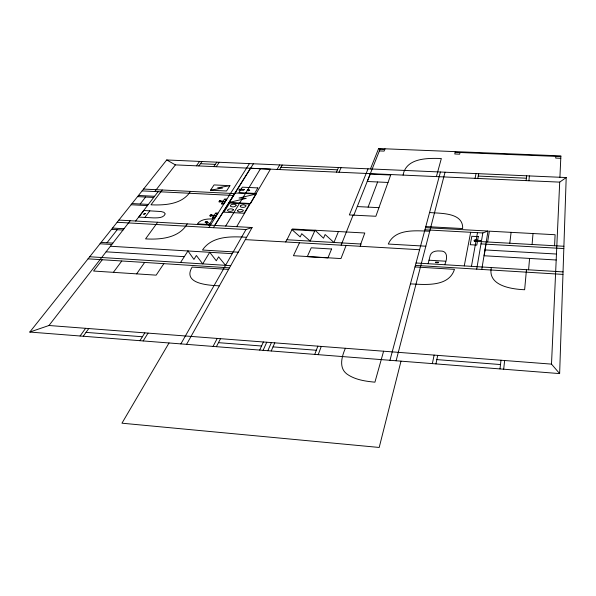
<?xml version="1.0" encoding="UTF-8"?>
<svg xmlns="http://www.w3.org/2000/svg" width="596" height="596" viewBox="0 0 596 596"><rect width="100%" height="100%" fill="white"/><g stroke="black" fill="none" stroke-linecap="round" stroke-linejoin="round"><path stroke-width="0.89" d="M559.637 373.595L566.2 177.548L166.724 159.959L29.8 332.054L559.637 373.595L551.501 364.119L559.704 182.13L566.2 177.548M559.92 177.273L560.888 155.884L378.624 148.546L370.459 168.929M554.563 245.738L555.107 234.727L489.368 231.174L487.64 241.991M555.815 156.376L555.718 158.089L560.776 158.298M532.086 244.479L533.018 233.535M528.585 269.809L529.583 258.44M526.462 269.683L524.644 289.731C511.629 289.202 487.394 285.767 491.35 267.559M528.898 180.744L529.39 175.924M526.134 180.618L526.648 175.805M503.687 369.207L504.641 360.513M499.992 368.917L500.99 360.23M509.774 243.228L511.107 232.351M481.784 269.444L487.997 231.039L425.507 227.657M486.016 244.218L484.153 255.758L556.195 259.998M476.711 269.139L482.834 232.954L487.997 231.039M471.466 266.33L477.485 232.663M464.262 265.876L470.654 232.291M477.776 178.45L478.715 173.697M475.064 178.331L476.025 173.578M435.959 363.895L437.695 355.365M432.353 363.612L434.126 355.097M444.743 264.639C447.164 259.483 448.483 250.573 440.086 251.005C436.473 250.64 431.392 251.303 430.215 255.364L428.159 263.633M460.045 152.509L459.643 154.185L454.763 153.984L455.344 151.637M400.996 361.154L379.198 447.454L121.956 423.197L169.026 342.968M396.117 360.774L445.026 172.214M389.955 360.289L440.422 172.013M436.399 176.595L441.338 158.514C427.66 158.089 406.174 157.761 403.075 175.097M383.6 351.215L374.921 382.185C365.214 381.231 354.993 379.801 346.865 373.99C338.506 367.672 341.866 356.266 345.389 348.28M387.989 182.458L375.867 216.266L349.36 214.94L368.045 168.824M360.766 244.002L364.804 233.006L292.286 228.976L286.989 239.748M360.215 246.275L361.034 244.032L286.795 239.741L285.715 241.946M318.219 354.665L321.266 346.425M314.762 354.397L317.847 346.157M368.105 207.117L377.611 181.981M384.994 148.799L384.122 151.108L379.369 150.915M346.09 245.455L340.964 258.575L293.433 255.699L299.505 242.751M341.121 245.157L353.093 215.134M353.838 215.171L380.285 148.613M338.446 231.539L333.946 242.468L325.118 234.511L323.516 238.214L315.09 230.25M271.225 350.977L274.778 342.849M267.827 350.716L271.418 342.596M263.104 350.344L266.747 342.238M259.714 350.075L263.395 341.977M315.053 230.242L310.144 241.089L301.718 233.692L300.19 236.932L291.965 229.631L314.733 230.957M338.997 172.222L341.098 167.64M336.42 172.11L338.535 167.521M216.385 346.678L220.527 338.677M213.055 346.425L217.227 338.431M186.578 344.346L252.093 227.523L118.887 220.088M180.871 343.899L245.969 229.535L252.093 227.523M279.621 169.555L282.191 165.04M277.095 169.443L279.688 164.936M236.679 226.659L270.472 169.16L250.417 168.266M256.094 194.035L250.521 203.527L229.259 202.431L235.167 193L256.094 194.035L239.048 198.006L246.222 198.364L229.259 202.431M209.732 252.302L202.7 263.886L196.382 255.483L193.931 259.409L187.993 250.99M225.698 226.048L260.497 168.698M214.62 225.43L250.491 168.251M213.39 227.702L253.404 163.773M143.152 340.942L148.046 333.112M139.911 340.689L144.835 332.866M208.98 227.448L249.441 163.602M213.882 215.841L212.325 218.278L214.53 218.397L217.883 213.107L215.7 212.988L214.165 215.387M222.897 201.701L221.414 204.026L223.575 204.137L226.763 199.101L224.625 198.99L223.172 201.269M213.197 215.804L213.487 215.35M222.234 201.671L222.509 201.239M180.551 262.493L187.964 250.976M229.929 185.691L226.51 191.011L210.5 190.221L214.068 184.924L229.929 185.691L217.674 187.822L222.531 188.06L210.5 190.221M163.826 263.693L156.159 275.151L93.579 271.038L102.266 259.774M187.219 223.902C178.964 238.177 160.376 239.771 145.558 238.892L157.657 222.248M216.206 166.709L219.283 162.276M213.74 166.604L216.84 162.164M136.633 273.869L144.619 262.471M190.489 191.405C182.257 204.435 164.854 205.419 150.967 204.815L162.239 189.997M83.261 336.248L88.752 328.552M80.088 336.002L85.615 328.314M198.84 165.934L202.044 161.516M196.389 165.822L199.615 161.404M113.389 272.342L121.763 261.018M144.85 217.428L153.522 217.89C157.486 217.875 163.572 218.203 165.271 213.837L163.885 212.303L161.091 211.543L143.874 210.492L138.823 217.093L144.85 217.428L149.842 210.813M135.642 221.019L158.096 191.689M154.818 191.525L175.38 164.883L559.704 182.13M29.8 332.054L48.969 325.498L130.211 220.721M140.187 203.981L145.61 197.038M106.982 242.758L117.233 229.706M384.755 149.462L380.024 149.276L378.624 148.546M455.18 152.308L560.851 156.577M200.45 163.714L215.298 164.377M280.91 167.29L337.485 169.808M478.245 176.066L526.395 178.204M143.561 189.066L234.735 193.603M142.116 190.891L233.565 195.466M224.305 199.496L226.443 199.608M357.302 206.566L378.952 207.669M138.473 195.466L154.58 196.285M137.549 196.628L153.686 197.455M225.318 201.381C224.141 202.379 218.702 199.161 218.978 201.888L225.042 201.813M429.56 212.526C440.787 213.539 463.427 212.392 462.66 228.559L425.797 226.569M221.757 203.489L223.917 203.586M132.036 203.556L148.359 204.413M131.083 204.748L147.435 205.613M215.357 213.517L217.547 213.636M216.363 215.506C215.26 216.497 209.487 213.234 209.867 216.028L216.08 215.961M212.683 217.719L214.895 217.823M424.933 229.795L482.857 232.954M429.716 231.241C415.725 230.719 395.006 228.447 388.287 244.047L425.835 246.2M481.382 241.641L563.898 246.267M117.136 222.286L245.969 229.535M481.002 243.898L563.823 248.569M112.532 228.074L123.998 228.73M485.099 249.933L556.463 254.038M111.497 229.378L122.985 230.041M246.602 237.312C231.419 236.277 212.005 235.837 202.491 250.022L238.258 252.19M245.314 239.622L419.591 249.724M429.016 260.206L445.51 261.197M101.126 242.408L112.845 243.116M100.039 243.771L111.787 244.487M416.038 262.992L563.041 271.895M110.416 246.252L232.157 253.665M415.39 265.399L562.959 274.398M414.98 266.933L454.472 269.347C448.81 287.183 425.298 284.642 410.443 283.867M106.095 251.825L184.298 256.667M89.713 256.757L230.704 265.66M88.052 258.843L229.482 267.835M228.588 269.422L192.135 267.097C181.922 283.979 209.218 285.372 219.395 285.819M48.969 325.498L551.501 364.119M86.025 332.382L142.384 336.755M218.464 342.663L261.57 346.008M273.013 346.894L316.312 350.254M436.831 359.604L500.491 364.551M166.724 159.959L175.38 164.883M225.519 265.317L218.613 256.839L216.288 260.787L209.77 252.302M240.262 206.052L240.628 206.894C242.237 207.691 245.597 207.736 246.126 205.709L243.69 204.771L241.73 205.054L240.262 206.052M237.506 210.634L237.871 211.483L239.95 211.99L242.803 211.312L243.414 210.284L240.963 209.323L238.989 209.613L237.506 210.634M236.15 205.195C235.591 207.199 232.269 207.177 230.652 206.372L230.294 205.925C230.868 203.921 234.176 203.951 235.792 204.748L236.15 205.195M233.371 209.755L232.745 210.775L230.786 211.394L228.551 211.282L227.463 210.5L228.097 209.472L230.049 208.853L232.276 208.972L233.371 209.755M222.8 203.281L223.187 203.303L222.8 203.281M213.755 217.495L214.15 217.518L213.755 217.495M480.6 240.486L480.406 241.603L474.751 241.283L474.952 240.166L480.6 240.486M478.29 236.619L476.793 245.09L470.237 244.718L471.823 236.262L478.29 236.619M476.755 240.665L475.452 241.365L474.237 241.104C473.149 240.069 475.779 239.756 476.405 240.292L476.755 240.665M476.137 240.68C474.483 242.073 474.207 239.361 476.137 240.68M438.231 262.203L438.09 262.784L435.46 262.62L435.602 262.046L438.231 262.203M390.7 175.023L388.033 182.458L367.263 181.497L370.243 174.106L390.7 175.023M331.592 248.994L327.927 257.904L307.275 256.652L311.224 247.794L331.592 248.994M219.291 201.321C219.41 203.08 221.317 199.228 219.291 201.321M210.194 215.432L210.463 216.117L211.334 214.769L210.194 215.432M249.523 204.07L244.129 213.241L223.969 212.169L229.661 203.05L249.523 204.07M257.852 187.919L254.619 193.395L238.936 192.62L242.311 187.166L257.852 187.919M249.694 190.228L248.316 190.809L247.154 190.295L248.532 189.714L249.694 190.228M249.15 190.243L247.698 190.28L249.15 190.243M244.211 189.446L243.652 190.362L238.802 190.124L239.369 189.208L244.211 189.446M212.839 219L209.293 224.565L197.395 223.902C200.852 219.157 207.445 218.792 212.839 219M207.088 222.137L205.553 222.174L207.088 222.137M207.654 222.122L206.156 222.77L204.979 222.189L206.477 221.548L207.654 222.122M145.26 213.442L144.463 214.493L143.457 214.441L144.254 213.39L145.26 213.442M216.147 213.785L216.147 213.785M225.072 199.742L225.072 199.742M210.708 224.454L208.689 225.102L206.171 223.195L208.183 222.554L210.708 224.454"/></g></svg>
